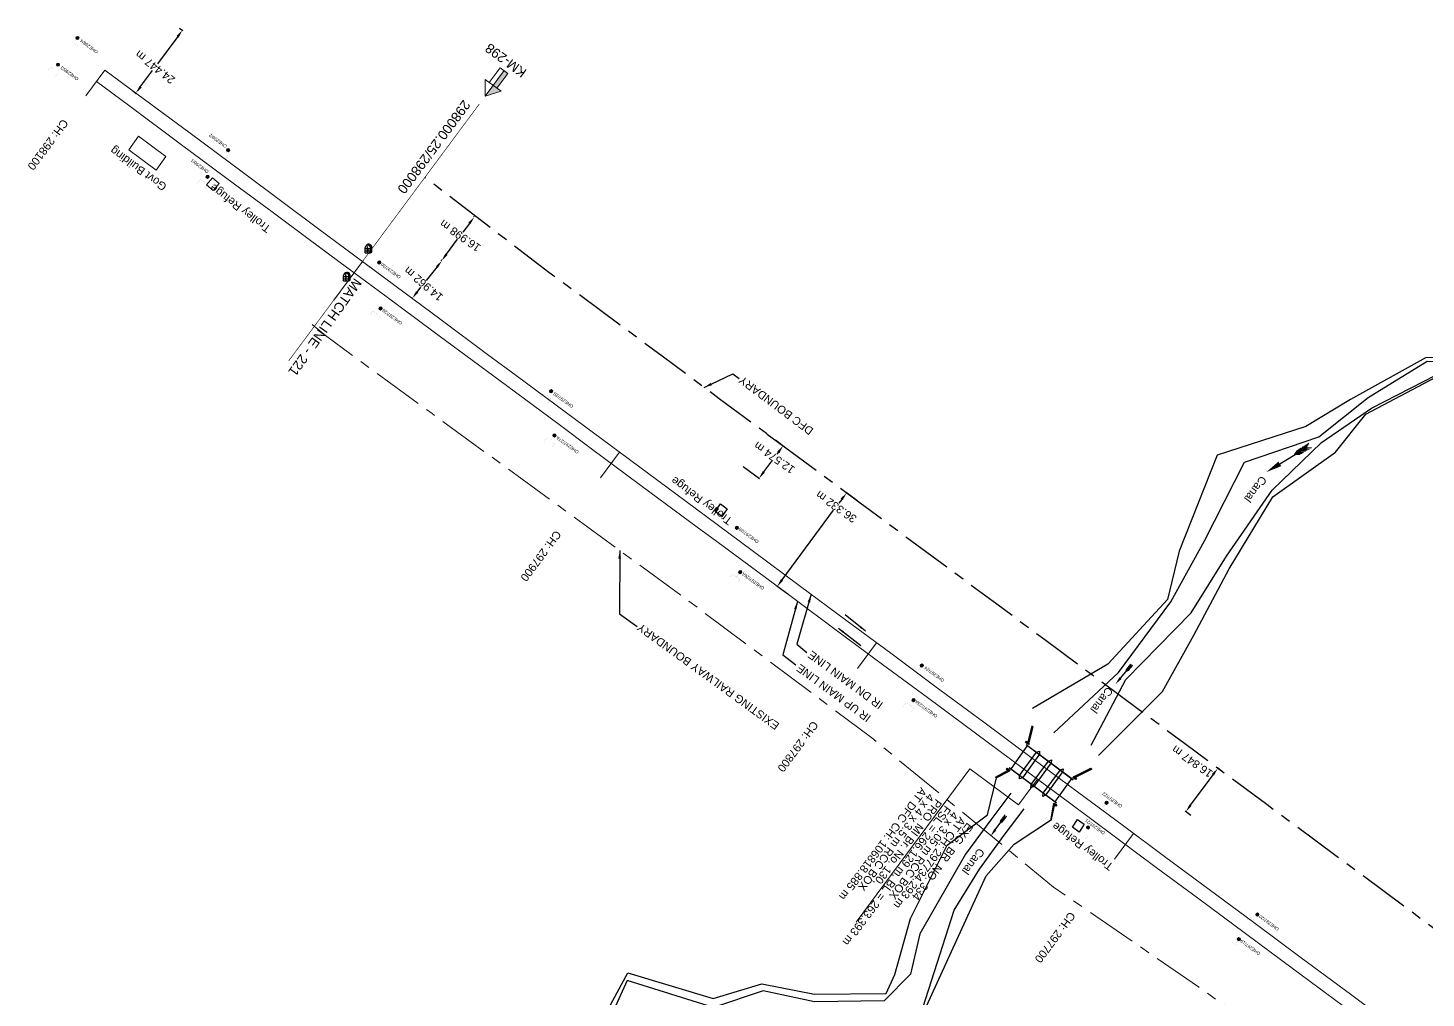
# Model space of a CAD drawing. Header units: metres. Extents: x 646303 to 662875, y 3366650 to 3378730.
# Drawn here: x 646303.4 to 646740.2, y 3378380.8 to 3378683.9 of the extents above; entities that cross this region are included whole.
import ezdxf
from ezdxf.enums import TextEntityAlignment as Align

# ---------------------------------------------------------------- set-up
doc = ezdxf.new("R2010")
doc.units = ezdxf.units.M
doc.header["$MEASUREMENT"] = 0
doc.header["$PDMODE"] = 3
doc.header["$PDSIZE"] = 0.5
doc.linetypes.add('CENTER', pattern=[50.8, 31.75, -6.35, 6.35, -6.35])
doc.linetypes.add('PHANTOM2', pattern=[1.25, 0.625, -0.125, 0.125, -0.125, 0.125, -0.125])
for name, color, linetype, lineweight in [('BOUNDARY DIMENTION', 10, 'Continuous', 0), ('BRIDGE DETAILS PLAN', 7, 'Continuous', 0), ('Existing Chainage', 7, 'Continuous', 0), ('Existing IR Track', 143, 'Continuous', 0), ('Existing Railway Boundary', 7, 'CENTER', 0), ('flow direction', 7, 'Continuous', 0), ('Govt buliding', 251, 'Continuous', 0), ('KM STONE', 7, 'Continuous', 0), ('OHE MAST', 8, 'Continuous', 0), ('OHE MAST TEXT', 8, 'Continuous', 0), ('Text', 251, 'Continuous', 0), ('Trolley Stand', 251, 'Continuous', 0)]:
    doc.layers.add(name, color=color, linetype=linetype, lineweight=lineweight)
for name, color, linetype in [('BRIDGE_PARAPET', 7, 'Continuous'), ('CANAL_BOTTOM', 5, 'Continuous'), ('CANAL_TOP', 5, 'Continuous'), ('DFCC Boundary', 6, 'CENTER'), ('Dimension', 10, 'Continuous'), ('KILOMETER_STONE', 251, 'Continuous'), ('MATCH LINE', 7, 'Continuous'), ('PIER_OR_ABUTMENT', 7, 'Continuous'), ('RETAINING_WALL', 7, 'Continuous'), ('River Text', 5, 'Continuous'), ('SFL_SOFFIT_LVL', 251, 'Continuous'), ('TOPO_TEXT', 251, 'Continuous'), ('TROLLEY_STAND', 7, 'Continuous'), ('WING_WALL', 7, 'Continuous')]:
    doc.layers.add(name, color=color, linetype=linetype)
doc.styles.add('notes', font='romans.shx', dxfattribs={"height": 2})
doc.styles.get("Standard").update_dxf_attribs({"font": 'arial.ttf'})
doc.styles.add('Style-Arial', font='arial.ttf')
doc.styles.add('Text', font='arial.ttf', dxfattribs={"height": 2})
doc.dimstyles.new('DIM', dxfattribs={"dimtxt": 2.5, "dimasz": 2.5, "dimexe": 0.18, "dimexo": 0.0625, "dimgap": 0.09, "dimtad": 0, "dimtih": 1, "dimtoh": 1, "dimdec": 3, "dimzin": 0, "dimdsep": 46, "dimtxsty": 'Standard', "dimcen": 0.09, "dimadec": 0, "dimazin": 0, "dimtfac": 1, "dimtdec": 3, "dimtofl": 0, "dimtmove": 0, "dimatfit": 3, "dimfxl": 1, "dimtolj": 1, "dimtzin": 0, "dimarcsym": 0})
doc.dimstyles.new('ISO-25', dxfattribs={"dimtxt": 2.5, "dimasz": 2.5, "dimexe": 1.25, "dimexo": 0.625, "dimtad": 1, "dimtxsty": 'Standard', "dimcen": 2.5, "dimadec": 0, "dimazin": 0, "dimtfac": 1, "dimtmove": 0, "dimatfit": 3, "dimfxl": 1, "dimarcsym": 0})

# ---------------------------------------------------------------- blocks, each defined once
blk = doc.blocks.new('River A')
at = {"layer": 'River Text'}
for p, q in [((0.4, 16.4), (-3.2, 24, -1499.5)), ((0.5, 20.3), (-3.1, 27.8, -1499.5)), ((0.5, 22.3), (0, 0)), ((0.4, 16.4), (4.4, 23.8, -1499.5)), ((0.5, 20.3), (4.5, 27.7, -1499.5)), ((0, 0), (-3.6, 7.5, -1499.5)), ((0.1, 6), (-3.5, 13.6, -1499.5)), ((0.1, 3.3), (-3.5, 10.8, -1499.5)), ((0.2, 9.9), (-3.4, 17.4, -1499.5)), ((0.3, 12.9), (-3.3, 20.5, -1499.5)), ((0, 0), (4, 7.4, -1499.5)), ((0.1, 6), (4.1, 13.4, -1499.5)), ((0.1, 3.3), (4.1, 10.7, -1499.5)), ((0.2, 9.9), (4.2, 17.2, -1499.5)), ((0.3, 12.9), (4.3, 20.3, -1499.5))]:
    blk.add_line(p, q, dxfattribs=at)
blk.add_lwpolyline([(-0.7, -27.7), (0.5, 22.3)], dxfattribs=at)
blk.add_solid([(3.5, -27.8), (-1.3, -52.7), (-4.8, -27.6)], dxfattribs=at)
blk = doc.blocks.new('KMS')
blk.add_hatch(color=256).paths.add_polyline_path([(0.84, 1.71), (0.84, 0), (1.28, 0.25), (1.28, 1.71, 0.82134), (-0.65, 2.08, -0.601821)])
for points in [[(-0.84, 0), (-0.84, 1.71)], [(-0.84, 1.38), (0.84, 1.38)], [(-0.84, 0.64), (0.84, 0.64)], [(-0.84, 0), (0.84, 0)], [(0.84, 0), (0.84, 1.71)], [(0.84, 0), (1.28, 0.25)], [(1.28, 0.25), (1.28, 1.71)]]:
    blk.add_lwpolyline(points)
for centre, radius, start, end in [((0, 1.5), 0.867, 14.1462, 165.8538), ((0.28, 1.7), 1, 0.4859, 158.6661)]:
    blk.add_arc(centre, radius, start, end)
at = {"style": 'notes'}
for s, p in [('S', (-0.25, 0.09)), ('K', (-0.25, 1.58)), ('M', (-0.25, 0.81))]:
    blk.add_text(s, height=0.391, dxfattribs=at).set_placement(p)
blk = doc.blocks.new('OHE MAST')
h = blk.add_hatch(color=256)
edge = h.paths.add_edge_path()
edge.add_arc((0, 0), 0.514, 0, 360)
at = {"const_width": 0.01, "flags": 128}
for points in [[(1.5, 3.5), (1.5, 2), (-1.5, 2), (-1.5, 3.5)], [(0, 2), (0, 0)]]:
    blk.add_lwpolyline(points, dxfattribs=at)
blk.add_circle((0, 0), 0.514)
blk = doc.blocks.new('KM POST PLAN')
at = {"extrusion": (0, 0, -1)}
h = blk.add_hatch(color=256, dxfattribs=at)
h.paths.add_polyline_path([(0, -20), (0, -8.47), (3, -8.47), (3, -20)])
h.paths.add_polyline_path([(0, -8.47), (0, 0), (6.25, -8.47), (3, -8.47)], flags=16)
at = {"flags": 128}
for points in [[(0, 0), (-6.25, -8.47), (6.25, -8.47)], [(0, 0), (0, -20)], [(0, 0), (6.25, -8.47)], [(3, -8.47), (3, -20), (-3, -20), (-3, -8.47)]]:
    blk.add_lwpolyline(points, dxfattribs=at)
at = {"style": 'Style-Arial'}
blk.add_attdef('KM-POST', text='', height=6, dxfattribs=at).set_placement((0, -26, -263.95), align=Align.MIDDLE_CENTER)
blk = doc.blocks.new('*D3093')
at = {"layer": 'BOUNDARY DIMENTION', "color": 0, "lineweight": -2, "transparency": 16777216}
for p, q in [((646534.32, 3378557.01), (646539.42, 3378553.22)), ((646537.79, 3378551.32), (646537.37, 3378550.76)), ((646526.82, 3378546.91), (646531.93, 3378543.12)), ((646533.27, 3378545.24), (646535.74, 3378548.57))]:
    blk.add_line(p, q, dxfattribs=at)
at = {"layer": 'BOUNDARY DIMENTION', "color": 0, "transparency": 16777216}
for points in [[(646537.45, 3378551.57), (646538.12, 3378551.07), (646539.28, 3378553.32)], [(646532.94, 3378545.48), (646533.61, 3378544.99), (646531.78, 3378543.23)]]:
    blk.add_solid(points, dxfattribs=at)
at = {"layer": 'Defpoints', "color": 0, "transparency": 16777216}
for p in [(646534.27, 3378557.04), (646539.28, 3378553.32), (646526.77, 3378546.95), (659512.63, 3369016.49), (659518.7, 3369012.22), (659515.1, 3369007.11)]:
    blk.add_point(p, dxfattribs=at)
at = {"layer": 'Dimension', "color": 0, "lineweight": -2, "transparency": 16777216}
for p, q in [((659510.47, 3369013.43), (659511.19, 3369014.45)), ((659518.65, 3369012.26), (659512.49, 3369016.6)), ((659515.04, 3369007.15), (659508.88, 3369011.49))]:
    blk.add_line(p, q, dxfattribs=at)
at = {"layer": 'Dimension', "color": 0, "transparency": 16777216}
for points in [[(659510.81, 3369013.19), (659510.13, 3369013.67), (659509.03, 3369011.39)], [(659511.53, 3369014.21), (659510.85, 3369014.69), (659512.63, 3369016.49)]]:
    blk.add_solid(points, dxfattribs=at)
at = {"layer": 'BOUNDARY DIMENTION', "color": 0, "transparency": 16777216, "insert": (646536.56, 3378549.66), "char_height": 2.5, "attachment_point": 5, "rotation": 145}
blk.add_mtext('\\A1;12.574 m', dxfattribs=at)
at = {"layer": 'Dimension', "color": 0, "lineweight": 0, "transparency": 16777216, "insert": (659516.13, 3369008.98), "char_height": 2.5, "attachment_point": 5, "rotation": 143.8187}
blk.add_mtext('\\A1;6.250 m', dxfattribs=at)
blk = doc.blocks.new('*D3094')
at = {"layer": 'BOUNDARY DIMENTION', "color": 0, "lineweight": -2, "transparency": 16777216}
for p, q in [((646442.77, 3378624.84), (646442.63, 3378624.96)), ((646441.28, 3378622.84), (646439.23, 3378620.09)), ((646434.11, 3378613.22), (646437.59, 3378617.9)), ((646432.62, 3378611.21), (646432.47, 3378611.32))]:
    blk.add_line(p, q, dxfattribs=at)
at = {"layer": 'BOUNDARY DIMENTION', "color": 0, "transparency": 16777216}
for points in [[(646440.94, 3378623.09), (646441.61, 3378622.59), (646442.77, 3378624.85)], [(646433.78, 3378613.47), (646434.44, 3378612.97), (646432.62, 3378611.22)]]:
    blk.add_solid(points, dxfattribs=at)
at = {"layer": 'Defpoints', "color": 0, "transparency": 16777216}
for p in [(646442.77, 3378624.85), (646442.82, 3378624.81), (646432.67, 3378611.18), (659516.23, 3369021.6), (659522.3, 3369017.33), (659518.7, 3369012.22)]:
    blk.add_point(p, dxfattribs=at)
at = {"layer": 'Dimension', "color": 0, "lineweight": -2, "transparency": 16777216}
for p, q in [((659522.25, 3369017.36), (659516.09, 3369021.71)), ((659514.07, 3369018.54), (659514.79, 3369019.56)), ((659518.65, 3369012.26), (659512.49, 3369016.6))]:
    blk.add_line(p, q, dxfattribs=at)
at = {"layer": 'Dimension', "color": 0, "transparency": 16777216}
for points in [[(659514.41, 3369018.3), (659513.73, 3369018.78), (659512.63, 3369016.49)], [(659515.13, 3369019.32), (659514.45, 3369019.8), (659516.23, 3369021.6)]]:
    blk.add_solid(points, dxfattribs=at)
at = {"layer": 'BOUNDARY DIMENTION', "color": 0, "transparency": 16777216, "insert": (646438.41, 3378618.99), "char_height": 2.5, "attachment_point": 5, "rotation": 145}
blk.add_mtext('\\A1;16.998 m', dxfattribs=at)
at = {"layer": 'Dimension', "color": 0, "lineweight": 0, "transparency": 16777216, "insert": (659520.62, 3369014.02), "char_height": 2.5, "attachment_point": 5, "rotation": 143.8187}
blk.add_mtext('\\A1;6.250 m', dxfattribs=at)
blk = doc.blocks.new('*D3063')
at = {"layer": 'BOUNDARY DIMENTION', "color": 0, "lineweight": -2, "transparency": 16777216}
for p, q in [((646666.6, 3378441.09), (646673.64, 3378450.61)), ((646676.71, 3378451.45), (646674.98, 3378452.73)), ((646666.7, 3378437.9), (646664.97, 3378439.18))]:
    blk.add_line(p, q, dxfattribs=at)
at = {"layer": 'BOUNDARY DIMENTION', "color": 0, "transparency": 16777216}
for points in [[(646673.3, 3378450.86), (646673.97, 3378450.37), (646675.12, 3378452.62)], [(646666.26, 3378441.33), (646666.93, 3378440.84), (646665.11, 3378439.07)]]:
    blk.add_solid(points, dxfattribs=at)
at = {"layer": 'Defpoints', "color": 0, "transparency": 16777216}
for p in [(646675.12, 3378452.62), (646676.76, 3378451.42), (646666.75, 3378437.86), (658075.01, 3370033.23), (658080.84, 3370029.07), (658077.21, 3370023.99)]:
    blk.add_point(p, dxfattribs=at)
at = {"layer": 'Dimension', "color": 0, "lineweight": -2, "transparency": 16777216}
for p, q in [((658072.83, 3370030.18), (658073.56, 3370031.2)), ((658080.79, 3370029.11), (658074.86, 3370033.34)), ((658077.16, 3370024.02), (658071.23, 3370028.25))]:
    blk.add_line(p, q, dxfattribs=at)
at = {"layer": 'Dimension', "color": 0, "transparency": 16777216}
for points in [[(658073.22, 3370031.44), (658073.9, 3370030.96), (658075.01, 3370033.23)], [(658072.49, 3370030.42), (658073.17, 3370029.94), (658071.38, 3370028.15)]]:
    blk.add_solid(points, dxfattribs=at)
at = {"layer": 'BOUNDARY DIMENTION', "color": 0, "transparency": 16777216, "insert": (646667.13, 3378454.73), "char_height": 2.5, "attachment_point": 5, "rotation": 145}
blk.add_mtext('\\A1;16.847 m', dxfattribs=at)
at = {"layer": 'Dimension', "color": 0, "lineweight": 0, "transparency": 16777216, "insert": (658067.18, 3370036.16), "char_height": 2.5, "attachment_point": 5, "rotation": 145}
blk.add_mtext('\\A1;6.250 m', dxfattribs=at)
blk = doc.blocks.new('*D3024')
at = {"layer": 'Defpoints', "color": 0, "transparency": 16777216}
for p in [(646432.67, 3378611.18), (646432.67, 3378611.18), (646423.4, 3378599.44)]:
    blk.add_point(p, dxfattribs=at)
at = {"layer": 'Defpoints', "color": 0, "linetype": 'Continuous', "ltscale": 0.5, "transparency": 16777216}
for p in [(656569.31, 3371109.43), (656571.85, 3371107.63), (656532.7, 3371052.04)]:
    blk.add_point(p, dxfattribs=at)
at = {"layer": 'DFCC Boundary', "color": 0, "linetype": 'Continuous', "lineweight": -2, "ltscale": 0.5, "transparency": 16777216}
for p, q in [((656531.59, 3371055.88), (656567.87, 3371107.38)), ((656571.8, 3371107.67), (656569.16, 3371109.53)), ((656532.65, 3371052.07), (656530.01, 3371053.94))]:
    blk.add_line(p, q, dxfattribs=at)
at = {"layer": 'DFCC Boundary', "color": 0, "linetype": 'Continuous', "ltscale": 0.5, "transparency": 16777216}
for points in [[(656567.53, 3371107.62), (656568.21, 3371107.14), (656569.31, 3371109.43)], [(656531.25, 3371056.12), (656531.93, 3371055.64), (656530.15, 3371053.83)]]:
    blk.add_solid(points, dxfattribs=at)
at = {"layer": 'Dimension', "color": 0, "lineweight": -2, "transparency": 16777216}
for p, q in [((646432.62, 3378611.22), (646432.53, 3378611.29)), ((646431.12, 3378609.21), (646427.81, 3378605.02)), ((646424.95, 3378601.4), (646426.12, 3378602.88)), ((646423.35, 3378599.47), (646423.25, 3378599.55))]:
    blk.add_line(p, q, dxfattribs=at)
at = {"layer": 'Dimension', "color": 0, "transparency": 16777216}
for points in [[(646430.79, 3378609.47), (646431.45, 3378608.96), (646432.67, 3378611.18)], [(646424.62, 3378601.66), (646425.27, 3378601.14), (646423.4, 3378599.44)]]:
    blk.add_solid(points, dxfattribs=at)
at = {"layer": 'DFCC Boundary', "color": 0, "linetype": 'Continuous', "ltscale": 0.5, "transparency": 16777216, "insert": (656533.9, 3371070.56), "char_height": 2.5, "attachment_point": 5, "rotation": 145}
blk.add_mtext('\\A1;68.00 m', dxfattribs=at)
at = {"layer": 'Dimension', "color": 0, "lineweight": 0, "transparency": 16777216, "insert": (646426.96, 3378603.95), "char_height": 2.5, "attachment_point": 5, "rotation": 140}
blk.add_mtext('\\A1;14.962 m', dxfattribs=at)
blk = doc.blocks.new('*D2995')
at = {"layer": 'Defpoints', "color": 0, "transparency": 16777216}
for p in [(646350.68, 3378683.9), (646336.11, 3378664.27), (646337.06, 3378663.56)]:
    blk.add_point(p, dxfattribs=at)
at = {"layer": 'Defpoints', "color": 0, "linetype": 'Continuous', "ltscale": 0.5, "transparency": 16777216}
for p in [(651667.85, 3374806.24), (651671.76, 3374803.35), (651627.37, 3374743.31)]:
    blk.add_point(p, dxfattribs=at)
at = {"layer": 'DFCC Boundary', "color": 0, "linetype": 'Continuous', "lineweight": -2, "ltscale": 0.5, "transparency": 16777216}
for p, q in [((651671.71, 3374803.39), (651667.71, 3374806.35)), ((651666.36, 3374804.23), (651646.47, 3374777.32)), ((651624.95, 3374748.21), (651644.84, 3374775.12)), ((651627.32, 3374743.34), (651623.32, 3374746.3))]:
    blk.add_line(p, q, dxfattribs=at)
at = {"layer": 'DFCC Boundary', "color": 0, "linetype": 'Continuous', "ltscale": 0.5, "transparency": 16777216}
for points in [[(651666.03, 3374804.48), (651666.7, 3374803.98), (651667.85, 3374806.24)], [(651624.61, 3374748.45), (651625.28, 3374747.96), (651623.46, 3374746.2)]]:
    blk.add_solid(points, dxfattribs=at)
at = {"layer": 'Dimension', "color": 0, "lineweight": -2, "transparency": 16777216}
for p, q in [((646350.14, 3378681.19), (646343.87, 3378672.73)), ((646350.73, 3378683.86), (646351.77, 3378683.09)), ((646338.55, 3378665.57), (646342.26, 3378670.57)), ((646336.16, 3378664.23), (646337.21, 3378663.45))]:
    blk.add_line(p, q, dxfattribs=at)
at = {"layer": 'Dimension', "color": 0, "transparency": 16777216}
for points in [[(646349.81, 3378681.43), (646350.47, 3378680.94), (646351.63, 3378683.19)], [(646338.22, 3378665.82), (646338.89, 3378665.32), (646337.06, 3378663.56)]]:
    blk.add_solid(points, dxfattribs=at)
at = {"layer": 'DFCC Boundary', "color": 0, "linetype": 'Continuous', "ltscale": 0.5, "transparency": 16777216, "insert": (651645.66, 3374776.22), "char_height": 2.5, "attachment_point": 5, "rotation": 145}
blk.add_mtext('\\A1;74.670 m', dxfattribs=at)
at = {"layer": 'Dimension', "color": 0, "lineweight": 0, "transparency": 16777216, "insert": (646343.06, 3378671.65), "char_height": 2.5, "attachment_point": 5, "rotation": 142}
blk.add_mtext('\\A1;24.447 m', dxfattribs=at)
blk = doc.blocks.new('*D2973')
at = {"layer": 'Defpoints', "color": 0, "linetype": 'Continuous', "ltscale": 0.5, "transparency": 16777216}
for p in [(646559.11, 3378538.64), (646562.41, 3378536.19), (646540.78, 3378507)]:
    blk.add_point(p, dxfattribs=at)
at = {"layer": 'Defpoints', "color": 0, "transparency": 16777216}
for p in [(648810.21, 3376847.66), (648802.4, 3376837.09), (648802.4, 3376837.09)]:
    blk.add_point(p, dxfattribs=at)
at = {"layer": 'DFCC Boundary', "color": 0, "linetype": 'Continuous', "lineweight": -2, "ltscale": 0.5, "transparency": 16777216}
for p, q in [((646557.62, 3378536.63), (646556.71, 3378535.41)), ((646562.36, 3378536.23), (646558.96, 3378538.75)), ((646538.97, 3378511.46), (646555.08, 3378533.21)), ((646540.73, 3378507.04), (646537.33, 3378509.56))]:
    blk.add_line(p, q, dxfattribs=at)
at = {"layer": 'DFCC Boundary', "color": 0, "linetype": 'Continuous', "ltscale": 0.5, "transparency": 16777216}
for points in [[(646557.28, 3378536.88), (646557.95, 3378536.38), (646559.11, 3378538.64)], [(646538.63, 3378511.7), (646539.3, 3378511.21), (646537.48, 3378509.45)]]:
    blk.add_solid(points, dxfattribs=at)
at = {"layer": 'Dimension', "color": 0, "lineweight": -2, "transparency": 16777216}
for p, q in [((648808.73, 3376845.64), (648806.36, 3376842.44)), ((648810.26, 3376847.62), (648810.36, 3376847.55)), ((648802.45, 3376837.05), (648802.54, 3376836.98)), ((648803.89, 3376839.1), (648804.73, 3376840.24))]:
    blk.add_line(p, q, dxfattribs=at)
at = {"layer": 'Dimension', "color": 0, "transparency": 16777216}
for points in [[(648808.39, 3376845.89), (648809.06, 3376845.4), (648810.21, 3376847.65)], [(648803.55, 3376839.35), (648804.22, 3376838.85), (648802.4, 3376837.09)]]:
    blk.add_solid(points, dxfattribs=at)
at = {"layer": 'DFCC Boundary', "color": 0, "linetype": 'Continuous', "ltscale": 0.5, "transparency": 16777216, "insert": (646555.9, 3378534.31), "char_height": 2.5, "attachment_point": 5, "rotation": 145}
blk.add_mtext('\\A1;36.332 m', dxfattribs=at)
at = {"layer": 'Dimension', "color": 0, "lineweight": 0, "transparency": 16777216, "insert": (648805.55, 3376841.34), "char_height": 2.5, "attachment_point": 5, "rotation": 142}
blk.add_mtext('\\A1;13.140 m', dxfattribs=at)
blk = doc.blocks.new('*D2931')
at = {"layer": 'BOUNDARY DIMENTION', "color": 0, "lineweight": -2, "transparency": 16777216}
for p, q in [((646534.32, 3378557.01), (646539.42, 3378553.22)), ((646537.79, 3378551.32), (646537.37, 3378550.76)), ((646526.82, 3378546.91), (646531.93, 3378543.12)), ((646533.27, 3378545.24), (646535.74, 3378548.57))]:
    blk.add_line(p, q, dxfattribs=at)
at = {"layer": 'BOUNDARY DIMENTION', "color": 0, "transparency": 16777216}
for points in [[(646537.45, 3378551.57), (646538.12, 3378551.07), (646539.28, 3378553.32)], [(646532.94, 3378545.48), (646533.61, 3378544.99), (646531.78, 3378543.23)]]:
    blk.add_solid(points, dxfattribs=at)
at = {"layer": 'Defpoints', "color": 0, "transparency": 16777216}
for p in [(646534.27, 3378557.04), (646539.28, 3378553.32), (646526.77, 3378546.95)]:
    blk.add_point(p, dxfattribs=at)
at = {"layer": 'BOUNDARY DIMENTION', "color": 0, "transparency": 16777216, "insert": (646536.56, 3378549.66), "char_height": 2.5, "attachment_point": 5, "rotation": 145}
blk.add_mtext('\\A1;12.574 m', dxfattribs=at)
blk = doc.blocks.new('*D2932')
at = {"layer": 'BOUNDARY DIMENTION', "color": 0, "lineweight": -2, "transparency": 16777216}
for p, q in [((646442.77, 3378624.84), (646442.63, 3378624.96)), ((646441.28, 3378622.84), (646439.23, 3378620.09)), ((646434.11, 3378613.22), (646437.59, 3378617.9)), ((646432.62, 3378611.21), (646432.47, 3378611.32))]:
    blk.add_line(p, q, dxfattribs=at)
at = {"layer": 'BOUNDARY DIMENTION', "color": 0, "transparency": 16777216}
for points in [[(646440.94, 3378623.09), (646441.61, 3378622.59), (646442.77, 3378624.85)], [(646433.78, 3378613.47), (646434.44, 3378612.97), (646432.62, 3378611.22)]]:
    blk.add_solid(points, dxfattribs=at)
at = {"layer": 'Defpoints', "color": 0, "transparency": 16777216}
for p in [(646442.77, 3378624.85), (646442.82, 3378624.81), (646432.67, 3378611.18)]:
    blk.add_point(p, dxfattribs=at)
at = {"layer": 'BOUNDARY DIMENTION', "color": 0, "transparency": 16777216, "insert": (646438.41, 3378618.99), "char_height": 2.5, "attachment_point": 5, "rotation": 145}
blk.add_mtext('\\A1;16.998 m', dxfattribs=at)
blk = doc.blocks.new('*D2867')
at = {"layer": 'BOUNDARY DIMENTION', "color": 0, "lineweight": -2, "transparency": 16777216}
for p, q in [((646666.6, 3378441.09), (646673.64, 3378450.61)), ((646676.71, 3378451.45), (646674.98, 3378452.73)), ((646666.7, 3378437.9), (646664.97, 3378439.18))]:
    blk.add_line(p, q, dxfattribs=at)
at = {"layer": 'BOUNDARY DIMENTION', "color": 0, "transparency": 16777216}
for points in [[(646673.3, 3378450.86), (646673.97, 3378450.37), (646675.12, 3378452.62)], [(646666.26, 3378441.33), (646666.93, 3378440.84), (646665.11, 3378439.07)]]:
    blk.add_solid(points, dxfattribs=at)
at = {"layer": 'Defpoints', "color": 0, "transparency": 16777216}
for p in [(646675.12, 3378452.62), (646676.76, 3378451.42), (646666.75, 3378437.86)]:
    blk.add_point(p, dxfattribs=at)
at = {"layer": 'BOUNDARY DIMENTION', "color": 0, "transparency": 16777216, "insert": (646667.13, 3378454.73), "char_height": 2.5, "attachment_point": 5, "rotation": 145}
blk.add_mtext('\\A1;16.847 m', dxfattribs=at)
blk = doc.blocks.new('*D2771')
at = {"layer": 'Defpoints', "color": 0, "linetype": 'Continuous', "ltscale": 0.5, "transparency": 16777216}
for p in [(646559.11, 3378538.64), (646562.41, 3378536.19), (646540.78, 3378507)]:
    blk.add_point(p, dxfattribs=at)
at = {"layer": 'DFCC Boundary', "color": 0, "linetype": 'Continuous', "lineweight": -2, "ltscale": 0.5, "transparency": 16777216}
for p, q in [((646557.62, 3378536.63), (646556.71, 3378535.41)), ((646562.36, 3378536.23), (646558.96, 3378538.75)), ((646538.97, 3378511.46), (646555.08, 3378533.21)), ((646540.73, 3378507.04), (646537.33, 3378509.56))]:
    blk.add_line(p, q, dxfattribs=at)
at = {"layer": 'DFCC Boundary', "color": 0, "linetype": 'Continuous', "ltscale": 0.5, "transparency": 16777216}
for points in [[(646557.28, 3378536.88), (646557.95, 3378536.38), (646559.11, 3378538.64)], [(646538.63, 3378511.7), (646539.3, 3378511.21), (646537.48, 3378509.45)]]:
    blk.add_solid(points, dxfattribs=at)
at = {"layer": 'DFCC Boundary', "color": 0, "linetype": 'Continuous', "ltscale": 0.5, "transparency": 16777216, "insert": (646555.9, 3378534.31), "char_height": 2.5, "attachment_point": 5, "rotation": 145}
blk.add_mtext('\\A1;36.332 m', dxfattribs=at)

msp = doc.modelspace()

# ---------------------------------------------------------------- linework, layer by layer
at = {"layer": 'BRIDGE DETAILS PLAN', "color": 7, "linetype": 'Continuous', "lineweight": 0, "flags": 128}
msp.add_lwpolyline([(646618.766, 3378449.1859), (646612.8134, 3378441.1529), (646597.5921, 3378452.4321), (646562.0826, 3378404.5118)], dxfattribs=at)
at = {"layer": 'BRIDGE_PARAPET', "linetype": 'Continuous'}
for points in [[(646629.904, 3378448.975, 267.526), (646615.249, 3378459.937, 267.524), (646615.315, 3378459.979, 267.533), (646629.97, 3378449.017, 267.533)], [(646624.656, 3378441.81, 267.538), (646609.98, 3378452.752, 267.553), (646610.034, 3378452.807, 267.56), (646624.71, 3378441.865, 267.56)]]:
    msp.add_polyline3d(points, close=True, dxfattribs=at)
at = {"layer": 'CANAL_BOTTOM', "linetype": 'Continuous'}
for points in [[(646623.919, 3378463.747, 265.751), (646644.076, 3378482.504, 264.028), (646660.4304, 3378504.6294, 264.539), (646670.994, 3378523.685, 263.277), (646683.4299, 3378548.2037, 263.354), (646706.681, 3378556.218, 263.43), (646722.069, 3378568.487, 263.737), (646740.5546, 3378579.8304, 263.188), (646768.3826, 3378579.2948, 263.619), (646772.076, 3378587.05, 264.005), (646772.076, 3378587.05, 264.005), (646772.076, 3378587.05, 264.005)], [(646635.573, 3378459.878, 264.021), (646646.363, 3378480.383, 264.023), (646666.803, 3378501.193, 262.904), (646677.811, 3378518.84, 262.964), (646692.113, 3378539.525, 263.031), (646707.536, 3378554.408, 263.584), (646723.098, 3378565.116, 263.126), (646743.399, 3378575.535, 264.061), (646770.527, 3378575.629, 263.26), (646777.613, 3378583.639, 263.24), (646777.613, 3378583.639, 263.24)], [(646610.4374, 3378444.8058, 264.0634), (646604.249, 3378436.516, 263.825), (646596.28, 3378425.841, 263.518), (646582.005, 3378400.861, 263.511), (646579.119, 3378388.255, 263.642), (646570.867, 3378379.925, 263.874), (646549.149, 3378379.614, 262.795), (646533.117, 3378383.138, 263.112), (646517.569, 3378377.858, 263.177), (646490.583, 3378386.293, 263.943), (646481.587, 3378366.658, 263.867), (646469.095, 3378346.874, 263.688), (646469.095, 3378346.874, 263.688)], [(646477.074, 3378339.189, 263.786), (646477.074, 3378339.189, 263.786), (646477.074, 3378339.189, 263.786), (646486.325, 3378364.963, 263.961), (646492.198, 3378374.703, 264.366), (646516.13, 3378371.63, 263.65), (646534.427, 3378378.133, 263.651), (646546.841, 3378374.976, 263.555), (646569.845, 3378374.633, 263.644), (646582.077, 3378375.154, 264.112), (646592.794, 3378408.264, 263.473), (646600.698, 3378421.122, 263.586), (646608.398, 3378431.685, 263.815), (646614.5864, 3378439.9748, 264.0534)]]:
    msp.add_polyline3d(points, dxfattribs=at)
at = {"layer": 'CANAL_TOP', "linetype": 'Continuous'}
for points in [[(646771.179, 3378587.265, 265.084), (646771.179, 3378587.265, 265.084), (646771.179, 3378587.265, 265.084), (646768.116, 3378580.186, 265.045), (646740.234, 3378580.942, 265.004), (646716.592, 3378567.825, 265.112), (646702.618, 3378559.356, 265.062), (646674.908, 3378550.452, 265.324), (646663.08, 3378520.494, 265.254), (646659.371, 3378505.332, 265.118), (646640.721, 3378485.098, 265.068), (646617.202, 3378471.287, 264.724)], [(646637.86, 3378456.574, 264.543), (646657.857, 3378476.646, 265.537), (646667.598, 3378494.157, 265.69), (646678.639, 3378514.942, 265.82), (646692.294, 3378537.473, 265.752), (646711.868, 3378551.378, 265.153), (646721.401, 3378563.28, 264.572), (646743.253, 3378574.777, 265.008), (646771.678, 3378574.724, 264.911), (646778.428, 3378584.02, 264.911), (646778.428, 3378584.02, 264.911)], [(646470.769, 3378350.548, 264.754), (646470.769, 3378350.548, 264.754), (646479.342, 3378367.616, 264.936), (646490.7396, 3378388.6844, 264.986), (646517.398, 3378380.714, 265.035), (646532.691, 3378385.295, 265.204), (646549.112, 3378382.067, 265.121), (646571.458, 3378382.27, 265.124), (646574.165, 3378388.183, 265.078), (646579.082, 3378405.734, 265.131), (646590.507, 3378428.609, 265.041), (646603.137, 3378438.09, 264.472), (646605.941, 3378449.641, 265.491)], [(646478.049, 3378335.921, 265.185), (646478.049, 3378335.921, 265.185), (646478.049, 3378335.921, 265.185), (646489.318, 3378360.608, 265.143), (646498.515, 3378372.464, 265.342), (646516.509, 3378368.525, 265.187), (646534.474, 3378375.856, 265.195), (646547.158, 3378372.487, 265.209), (646571.173, 3378370.95, 265.431), (646582.4, 3378374.655, 265.336), (646595.269, 3378402.658, 264.992), (646602.773, 3378419.006, 265.277), (646611.526, 3378428.932, 264.556), (646623.204, 3378436.668, 265.378)]]:
    msp.add_polyline3d(points, dxfattribs=at)
at = {"layer": 'DFCC Boundary', "ltscale": 0.5, "flags": 128}
msp.add_lwpolyline([(646875.0411, 3378310.8453), (646871.9768, 3378306.7154), (646857.6906, 3378317.3097), (646842.4987, 3378328.5757), (646829.4744, 3378338.2236), (646816.447, 3378347.8736), (646797.8966, 3378361.6071), (646779.3579, 3378375.3319), (646765.0848, 3378385.9165), (646750.8259, 3378396.4907), (646735.6386, 3378407.7528), (646720.4337, 3378419.0279), (646705.3956, 3378430.1759), (646690.3891, 3378441.3004), (646677.5588, 3378450.8237), (646664.7425, 3378460.3366), (646650.3835, 3378470.9768), (646636.0449, 3378481.6019), (646621.0765, 3378492.7216), (646606.0338, 3378503.8964), (646591.9859, 3378514.2924), (646577.9723, 3378524.663), (646563.4167, 3378535.4471), (646540.1992, 3378552.6504), (646534.0848, 3378557.1787), (646519.3577, 3378568.0855), (646501.5255, 3378581.3187), (646490.5078, 3378589.4949), (646474.8972, 3378601.0544), (646466.138, 3378607.5344), (646427.4315, 3378637.1201)], dxfattribs=at)
at = {"layer": 'Existing Chainage', "color": 7, "linetype": 'Continuous', "lineweight": 13, "flags": 128}
for points in [[(646321.4351, 3378662.7051), (646327.3945, 3378670.7354)], [(646398.9348, 3378598.9126), (646407.8748, 3378610.9574)], [(646482.2258, 3378543.3413), (646488.1843, 3378551.3723)], [(646562.5502, 3378483.7871), (646568.5138, 3378491.8142)], [(646642.8762, 3378424.2009), (646648.8286, 3378432.2363)]]:
    msp.add_lwpolyline(points, dxfattribs=at)
at = {"layer": 'Existing IR Track', "flags": 128}
for points in [[(646403.2581, 3378608.9093), (646391.2505, 3378617.7969), (646379.6132, 3378626.4385), (646367.923, 3378635.1194), (646351.3417, 3378647.4269), (646334.7572, 3378659.7368), (646324.7424, 3378667.1617)], [(646405.8789, 3378612.439), (646393.8348, 3378621.3787), (646382.2545, 3378629.9918), (646370.6541, 3378638.6198), (646353.9904, 3378650.9922), (646337.318, 3378663.3711), (646327.3945, 3378670.7354)], [(646405.8799, 3378612.438), (646417.9932, 3378603.4472), (646432.4546, 3378592.7088), (646446.9741, 3378581.9273), (646455.8774, 3378575.3289), (646471.6574, 3378563.6342), (646482.4591, 3378555.62), (646500.1528, 3378542.4924), (646515.0429, 3378531.4546), (646530.0958, 3378520.2961), (646544.3653, 3378509.7243), (646559.2083, 3378498.7276), (646572.9319, 3378488.5319), (646586.6822, 3378478.3163), (646601.9702, 3378466.9968), (646617.1965, 3378455.723), (646631.3159, 3378445.2366), (646645.602, 3378434.6265), (646658.4672, 3378425.0964), (646686.3322, 3378404.4502), (646701.2177, 3378393.4189), (646716.5698, 3378382.0288), (646732.6167, 3378370.1232)], [(646403.2581, 3378608.9098), (646415.1728, 3378600.0905), (646429.8526, 3378589.2076), (646444.5153, 3378578.3373), (646453.2892, 3378571.8464), (646468.8716, 3378560.3078), (646479.8741, 3378552.1428), (646497.7063, 3378538.9096), (646512.4617, 3378527.9818), (646518.5762, 3378523.4535), (646541.7867, 3378506.2554), (646556.3437, 3378495.4702), (646570.3733, 3378485.0878), (646584.3945, 3378474.7116), (646599.4105, 3378463.5565), (646614.3964, 3378452.4239), (646628.7526, 3378441.7858), (646643.1116, 3378431.1455), (646655.9045, 3378421.65), (646668.7348, 3378412.1267), (646683.759, 3378400.989), (646698.7971, 3378389.8411), (646713.9976, 3378378.5692)]]:
    msp.add_lwpolyline(points, dxfattribs=at)
at = {"layer": 'Existing Railway Boundary', "ltscale": 0.5, "flags": 128}
msp.add_lwpolyline([(646392.1468, 3378591.2261), (646396.278, 3378587.827), (646429.651, 3378563.418), (646508.624, 3378505.748), (646567.005, 3378462.112), (646623.834, 3378415.482), (646669.109, 3378384.322), (646783.715, 3378301.571), (646838.51, 3378262.658), (646952.965, 3378175.311), (647008.322, 3378137.109), (647042.48, 3378108.182), (647061.492, 3378093.308), (647116.071, 3378054.446), (647172.63, 3378010.839), (647203.302, 3377988.485), (647278.805, 3377934.138), (647286.816, 3377929.324), (647322.757, 3377901.879), (647327.453, 3377897.612), (647377.707, 3377860.589), (647378.814, 3377859.734), (647437.901, 3377816.941), (647606.644, 3377691.844), (647666.769, 3377648.092), (647794.937, 3377549.687), (647975.1074, 3377413.5011), (647977.8017, 3377417.0657), (648027.4338, 3377380.0062), (648110.3973, 3377319.5954), (648183.2081, 3377266.1501), (648191.8776, 3377258.0726), (648269.3864, 3377190.3732), (648349.8663, 3377128.7481), (648429.2911, 3377068.0894), (648510.0332, 3377005.89), (648593.7861, 3376946.3385), (648703.2639, 3376868.3893), (648785.9497, 3376807.1919), (648843.0976, 3376764.9217), (648884.3359, 3376734.4192), (648925.4213, 3376703.4942), (649003.8619, 3376641.5777), (649085.6243, 3376580.268), (649160.7342, 3376521.6531), (649159.399, 3376518.699), (649597.03, 3376195.673), (649628.576, 3376173.111), (649858.736, 3376011.074), (649859.639, 3376011.308), (649903.9096, 3375976.0332), (649983.9778, 3375912.8788), (650064.087, 3375849.8458), (650145.5828, 3375789.5147), (650203.6992, 3375747.6273), (650229.1146, 3375729.8999), (650311.1336, 3375670.8996), (650393.4676, 3375613.5658), (650474.1888, 3375553.4634), (650558.5306, 3375491.2802), (650640.5125, 3375430.4873), (650721.5874, 3375369.5602), (650805.2992, 3375310.9776), (650888.8131, 3375251.7425), (650970.5637, 3375191.0218), (650979.148, 3375182.473), (651022.914, 3375150.971), (651049.438, 3375131.658), (651080.6121, 3375108.7365), (651121.6394, 3375080.124), (651162.5065, 3375051.934), (651219.8827, 3375012.3945), (651276.5566, 3374969.1448), (651325.3169, 3374928.7321), (651378.6731, 3374889.2566), (651430.8267, 3374849.9676), (651482.8933, 3374810.1206), (651533.9278, 3374772.1437), (651588.1143, 3374733.5561), (651641.577, 3374695.4503), (651693.877, 3374656.8656), (651742.5416, 3374622.3281)], dxfattribs=at)
at = {"layer": 'Govt buliding', "linetype": 'Continuous', "flags": 128}
msp.add_lwpolyline([(646337.849, 3378650.072), (646346.421, 3378643.717), (646343.397, 3378639.499), (646334.8241, 3378645.8546), (646337.849, 3378650.072)], close=True, dxfattribs=at)
at = {"layer": 'MATCH LINE', "linetype": 'PHANTOM2', "ltscale": 15, "const_width": 0.2}
msp.add_lwpolyline([(646444.3868, 3378660.1499), (646384.8264, 3378579.9043)], dxfattribs=at)
at = {"layer": 'PIER_OR_ABUTMENT', "linetype": 'Continuous'}
for points in [[(646618.496, 3378457.694, 267.68), (646619.432, 3378457.997, 267.689), (646619.369, 3378457.045, 267.564), (646614.05, 3378449.677, 267.548), (646613.134, 3378449.359, 267.563), (646613.112, 3378450.342, 267.522)], [(646622.189, 3378454.88, 267.685), (646623.142, 3378455.261, 267.688), (646623.022, 3378454.283, 267.674), (646617.677, 3378446.939, 267.674), (646616.743, 3378446.522, 267.675), (646616.848, 3378447.557, 267.686)], [(646625.937, 3378452.09, 267.538), (646626.786, 3378452.499, 267.683), (646626.708, 3378451.626, 267.686), (646621.334, 3378444.233, 267.679), (646620.46, 3378443.777, 267.682), (646620.575, 3378444.802, 267.681)]]:
    msp.add_polyline3d(points, close=True, dxfattribs=at)
at = {"layer": 'RETAINING_WALL', "linetype": 'Continuous'}
for points in [[(646615.045, 3378460.654, 267.695), (646615.31, 3378461.047, 267.689), (646616.231, 3378460.407, 267.69), (646615.966, 3378460.014, 267.69)], [(646608.976, 3378452.365, 267.725), (646609.261, 3378452.701, 267.735), (646610.181, 3378452.075, 267.703), (646609.93, 3378451.634, 267.721)], [(646629.801, 3378449.699, 267.658), (646630.099, 3378450.092, 267.675), (646630.967, 3378449.484, 267.68), (646630.6688, 3378449.0908, 267.68)], [(646623.698, 3378441.401, 267.67), (646623.971, 3378441.772, 267.671), (646624.862, 3378441.187, 267.68), (646624.538, 3378440.739, 267.657)]]:
    msp.add_polyline3d(points, close=True, dxfattribs=at)
at = {"layer": 'SFL_SOFFIT_LVL', "linetype": 'Continuous'}
for points in [[(646610.432, 3378452.29, 267.005), (646615.777, 3378459.803, 266.957)], [(646624.201, 3378442.077, 266.982), (646629.664, 3378449.494, 266.933)]]:
    msp.add_polyline3d(points, dxfattribs=at)
at = {"layer": 'Trolley Stand', "linetype": 'Continuous', "flags": 128}
msp.add_lwpolyline([(646361.242, 3378633.167), (646359.154, 3378634.894), (646361.044, 3378637.038), (646363.132, 3378635.311), (646361.242, 3378633.167)], close=True, dxfattribs=at)
at = {"layer": 'TROLLEY_STAND', "linetype": 'Continuous'}
for points in [[(646518.054, 3378532.846, 267.446), (646519.779, 3378535.2, 267.414), (646521.848, 3378533.664, 267.397), (646520.1229, 3378531.3099, 267.397)], [(646631.762, 3378432.716, 267.514), (646629.672, 3378434.194, 267.422), (646631.314, 3378436.618, 267.567), (646633.4053, 3378435.139, 267.567)]]:
    msp.add_polyline3d(points, close=True, dxfattribs=at)
at = {"layer": 'WING_WALL', "linetype": 'Continuous'}
for points in [[(646616.198, 3378460.63, 267.323), (646617.38, 3378465.601, 264.971), (646617.045, 3378465.745, 264.996), (646615.803, 3378460.834, 267.322)], [(646605.941, 3378449.641, 265.491), (646605.663, 3378449.848, 265.607), (646609.393, 3378451.884, 267.439), (646609.788, 3378451.643, 267.435)], [(646630.55, 3378449.77, 267.37), (646630.246, 3378450.065, 267.359), (646635.47, 3378452.669, 264.876), (646635.7741, 3378452.3739, 264.876)], [(646622.918, 3378436.711, 265.271), (646623.204, 3378436.668, 265.378), (646624.064, 3378440.995, 267.408), (646623.67, 3378441.236, 267.393)]]:
    msp.add_polyline3d(points, close=True, dxfattribs=at)

# ---------------------------------------------------------------- block references
at = {"layer": 'KILOMETER_STONE', "linetype": 'Continuous'}
for p in [(646409.543, 3378613.628, 267.596), (646402.735, 3378604.861, 267.682)]:
    msp.add_blockref('KMS', p, dxfattribs=at)
at = {"layer": 'KM STONE'}
ref = msp.add_blockref('KM POST PLAN', (646446.1748, 3378662.5588), dxfattribs=dict(at, xscale=0.5, yscale=0.5, zscale=0.5, rotation=143.4840172641314))
ref.add_attrib('KM-POST', 'KM-298', dxfattribs={"layer": '0', "height": 3, "rotation": 143.484017, "style": 'Style-Arial'}).set_placement((646452.6416, 3378673.7537), align=Align.MIDDLE_CENTER)
at = {"layer": 'OHE MAST', "color": 2, "rotation": 143.3908318566117}
for p in [(646318.79, 3378680.764), (646312.73, 3378672.431), (646365.88, 3378645.759), (646359.486, 3378637.392), (646413.115, 3378610.65), (646413.504, 3378596.285), (646466.784, 3378570.431), (646467.849, 3378556.611), (646524.841, 3378527.749), (646525.881, 3378513.938), (646525.906, 3378513.929), (646582.627, 3378484.724), (646580.073, 3378473.902), (646640.344, 3378441.842), (646634.566, 3378434.147), (646687.472, 3378406.907), (646681.694, 3378399.212)]:
    msp.add_blockref('OHE MAST', p, dxfattribs=at)
at = {"layer": 'River Text'}
for p, xscale, yscale, zscale, rotation in [((646699.2079, 3378550.6171, 65.7813), 0.2, 0.2, 0.2, 302.928755693186), ((646646.527, 3378482.925), 0.1, 0.1, 0.1, 321.3441102436444), ((646607.2321, 3378435.6288, 65.7813), 0.1, 0.1, 0.1, 325.0481675284111)]:
    msp.add_blockref('River A', p, dxfattribs=dict(at, xscale=xscale, yscale=yscale, zscale=zscale, rotation=rotation))

# ---------------------------------------------------------------- texts
at = {"layer": 'BRIDGE DETAILS PLAN', "color": 10}
for s, p in [('AT DFC CH: 106818.885 m', (646582.3825, 3378446.8748)), ('4 x 4 x 3.5 m RCC BOX', (646584.7171, 3378444.9968)), ('PRO. MI Br. No. 130,', (646587.1164, 3378443.2484))]:
    msp.add_text(s, height=2.5, rotation=233, dxfattribs=at).set_placement(p)
at = {"layer": 'BRIDGE DETAILS PLAN'}
for s, p in [('FSL = 266.129 m, BL = 263.393 m', (646589.9431, 3378441.2082)), ('4 x 3.05 m RCC BOX', (646592.2304, 3378439.3844)), ('AT CH: 297734.293 m', (646594.5377, 3378437.688)), ('EXG. BR. NO. 334', (646596.8704, 3378435.8397))]:
    msp.add_text(s, height=2.5, rotation=233, dxfattribs=at).set_placement(p)
at = {"layer": 'DFCC Boundary', "linetype": 'Continuous', "ltscale": 5}
msp.add_text('DFC BOUNDARY', height=2.5, rotation=143.059917, dxfattribs=at).set_placement((646549.0187, 3378558.548, -274.861))
at = {"layer": 'Existing Chainage', "color": 7, "linetype": 'Continuous', "lineweight": 0, "attachment_point": 6, "line_spacing_factor": 0.6, "style": 'Style-Arial'}
for s, insert, char_height, rotation in [('298000.25/298000', (646419.7836, 3378632.6828), 3, 233.446219), ('CH: 297900', (646458.0573, 3378511.4657), 2.5, 233.426948), ('CH: 297800', (646538.3612, 3378451.927), 2.5, 233.390109), ('CH: 297700', (646618.7318, 3378392.307), 2.5, 233.470164)]:
    msp.add_mtext(s, dxfattribs=dict(at, insert=insert, char_height=char_height, rotation=rotation))
at = {"layer": 'Existing Chainage', "color": 7, "lineweight": 0, "insert": (646315.1411, 3378654.9231), "char_height": 2.5, "attachment_point": 4, "rotation": 233.420607, "line_spacing_factor": 0.6, "style": 'Style-Arial'}
msp.add_mtext('CH: 298100', dxfattribs=at)
at = {"layer": 'Existing IR Track', "color": 7, "lineweight": 0}
for s, rotation, p in [('IR DN MAIN LINE', 143.586435, (646547.5215, 3378488.4856)), ('IR UP MAIN LINE', 143.589871, (646543.9166, 3378484.3356))]:
    msp.add_text(s, height=2.5, rotation=rotation, dxfattribs=at).set_placement(p, align=Align.MIDDLE_RIGHT)
at = {"layer": 'Existing Railway Boundary', "linetype": 'Continuous', "ltscale": 5}
msp.add_text('EXISTING RAILWAY BOUNDARY', height=2.5, rotation=144, dxfattribs=at).set_placement((646538.3738, 3378466.4628))
at = {"layer": 'MATCH LINE', "linetype": 'Continuous'}
msp.add_text('MATCH LINE - 221', height=3, rotation=234.693137, dxfattribs=at).set_placement((646405.3705, 3378605.9821))
at = {"layer": 'OHE MAST'}
for s, p in [('OHE298/4', (646320.101, 3378680.4576)), ('OHE298/3', (646314.0157, 3378672.0408)), ('OHE298/2', (646360.3633, 3378650.9922)), ('OHE298/1', (646354.6613, 3378643.0667))]:
    msp.add_text(s, height=1, rotation=144, dxfattribs=at).set_placement(p, align=Align.RIGHT)
at = {"layer": 'OHE MAST TEXT'}
for s, p in [('OHE297/30', (646416.6973, 3378608.0504)), ('OHE297/29', (646417.1626, 3378593.665)), ('OHE297/28', (646470.6149, 3378567.6459)), ('OHE297/27A', (646471.9614, 3378553.6383)), ('OHE297/26', (646528.5297, 3378525.3866)), ('OHE297/26A', (646529.8977, 3378511.1074)), ('OHE297/24', (646586.5473, 3378481.9891)), ('OHE297/23A', (646583.9933, 3378471.1671)), ('OHE297/22', (646642.1496, 3378442.7254)), ('OHE297/21', (646636.7511, 3378434.3614)), ('OHE297/20', (646691.1027, 3378404.3382)), ('OHE297/19', (646685.3247, 3378396.6432))]:
    msp.add_text(s, height=1, rotation=144, dxfattribs=at).set_placement(p, align=Align.MIDDLE_CENTER)
at = {"layer": 'Text'}
msp.add_text('Govt Building', height=2.5, rotation=144, dxfattribs=at).set_placement((646346.9651, 3378634.8205))
at = {"layer": 'Text', "style": 'Text'}
msp.add_text('Trolley Refuge', height=2.5, rotation=143.030254, dxfattribs=at).set_placement((646379.499, 3378621.6916))
at = {"layer": 'TOPO_TEXT'}
for p in [(646523.672, 3378530.4155), (646642.7226, 3378422.4592)]:
    msp.add_text('Trolley Refuge', height=2.5, rotation=143.499627, dxfattribs=at).set_placement(p)
at = {"layer": 'TOPO_TEXT', "color": 5}
for p in [(646688.6301, 3378544.1968), (646640.5942, 3378478.3035), (646600.4651, 3378427.9055)]:
    msp.add_text('Canal', height=2.5, rotation=233.258273, dxfattribs=at).set_placement(p)

# ---------------------------------------------------------------- dimensions: what is measured, and where the dimension line sits
at = {"layer": 'BOUNDARY DIMENTION'}
for base, p1, p2, angle, override, picture, middle in [((646442.7704, 3378624.8476), (646432.6698, 3378611.1765), (646442.8243, 3378624.8075), 53.315294, {"dimpost": ' m'}, '*D2932', (646438.4095, 3378618.9938)), ((646539.2764, 3378553.3243), (646526.7706, 3378546.9491), (646534.2661, 3378557.0444), 53.406897, {"dimpost": ' m'}, '*D2931', (646536.5577, 3378549.6627)), ((646675.1244, 3378452.6249), (646666.7511, 3378437.8649), (646676.7614, 3378451.4156), 53.545398, {"dimpost": ' m', "dimtmove": 2}, '*D2867', (646667.126, 3378454.7288))]:
    dim = msp.add_linear_dim(base=base, p1=p1, p2=p2, angle=angle, dimstyle='DIM', override=override, dxfattribs=at)
    dim.commit()
    dim.dimension.update_dxf_attribs({"geometry": picture, "text_midpoint": middle, "dimtype": 129, "text_rotation": 145})
at = {"layer": 'DFCC Boundary', "linetype": 'Continuous', "ltscale": 0.5}
dim = msp.add_linear_dim(base=(646559.1063, 3378538.6407), p1=(646540.7824, 3378506.9995), p2=(646562.411, 3378536.1922), angle=53.465638, dimstyle='DIM', override={"dimpost": ' m', "dimtmove": 2}, dxfattribs=at)
dim.commit()
dim.dimension.update_dxf_attribs({"geometry": '*D2771', "text_midpoint": (646555.8977, 3378534.3099), "dimtype": 129, "text_rotation": 145})
at = {"layer": 'Dimension', "color": 10, "lineweight": 0}
for base, p1, p2, angle, override, picture, middle, turn in [((646337.0611, 3378663.5618), (646350.6817, 3378683.8972), (646336.1128, 3378664.2655), 233.420607, {"dimpost": ' m'}, '*D2995', (646343.0635, 3378671.6501), 142), ((659516.2341, 3369021.603), (659518.6964, 3369012.2204), (659522.2974, 3369017.3288), 54.818733, {"dimpost": ' m', "dimtmove": 2}, '*D3094', (659520.6164, 3369014.0168), 359), ((646432.6698, 3378611.1765), (646423.3962, 3378599.4352), (646432.6698, 3378611.1765), 51.697366, {"dimpost": ' m'}, '*D3024', (646426.9634, 3378603.9517), 140), ((659512.6331, 3369016.4946), (659515.0953, 3369007.1121), (659518.6964, 3369012.2204), 54.818733, {"dimpost": ' m', "dimtmove": 2}, '*D3093', (659516.1314, 3369008.9787), 359), ((648802.3999, 3376837.0896), (648810.2102, 3376847.6561), (648802.3968, 3376837.0918), 233.513626, {"dimpost": ' m'}, '*D2973', (648805.5467, 3376841.3444), 142), ((658075.01, 3370033.2333), (658077.2059, 3370023.9872), (658080.8369, 3370029.0744), 54.482501, {"dimpost": ' m', "dimtmove": 2}, '*D3063', (658067.1786, 3370036.1582), 145)]:
    dim = msp.add_linear_dim(base=base, p1=p1, p2=p2, angle=angle, dimstyle='DIM', override=override, dxfattribs=at)
    dim.commit()
    dim.dimension.update_dxf_attribs({"geometry": picture, "text_midpoint": middle, "dimtype": 129, "text_rotation": turn})

# ---------------------------------------------------------------- leaders
at = {"layer": 'DFCC Boundary', "linetype": 'Continuous', "lineweight": 0, "ltscale": 5}
msp.add_leader([(646514.6281, 3378571.5953), (646523.6411, 3378575.833), (646525.5908, 3378574.3671)], dimstyle='ISO-25', override={"dimtxt": 0.5, "dimtad": 0}, dxfattribs=at)
at = {"layer": 'Existing IR Track', "color": 7, "lineweight": 0}
for points in [[(646548.0707, 3378506.9791), (646543.5347, 3378491.3564), (646546.7607, 3378488.8024)], [(646543.7934, 3378504.7686), (646539.2391, 3378488.0286), (646543.2582, 3378484.9892)]]:
    msp.add_leader(points, dimstyle='ISO-25', override={"dimtxt": 0.5, "dimtad": 0}, dxfattribs=at)
at = {"layer": 'Existing Railway Boundary', "linetype": 'Continuous', "ltscale": 5}
msp.add_leader([(646488.2475, 3378520.6279), (646488.1343, 3378500.8321), (646493.6809, 3378496.9308)], dimstyle='ISO-25', override={"dimtxt": 0.5, "dimtad": 0}, dxfattribs=at)
at = {"layer": 'flow direction', "lineweight": 0}
for points in [[(646564.9941, 3378495.4977), (646558.6866, 3378500.5579)], [(646556.5532, 3378496.4072), (646563.6134, 3378490.9697)]]:
    msp.add_leader(points, dimstyle='ISO-25', override={"dimtxt": 0.5, "dimasz": 2, "dimtad": 0}, dxfattribs=at)

doc.saveas('drawing.dxf')
